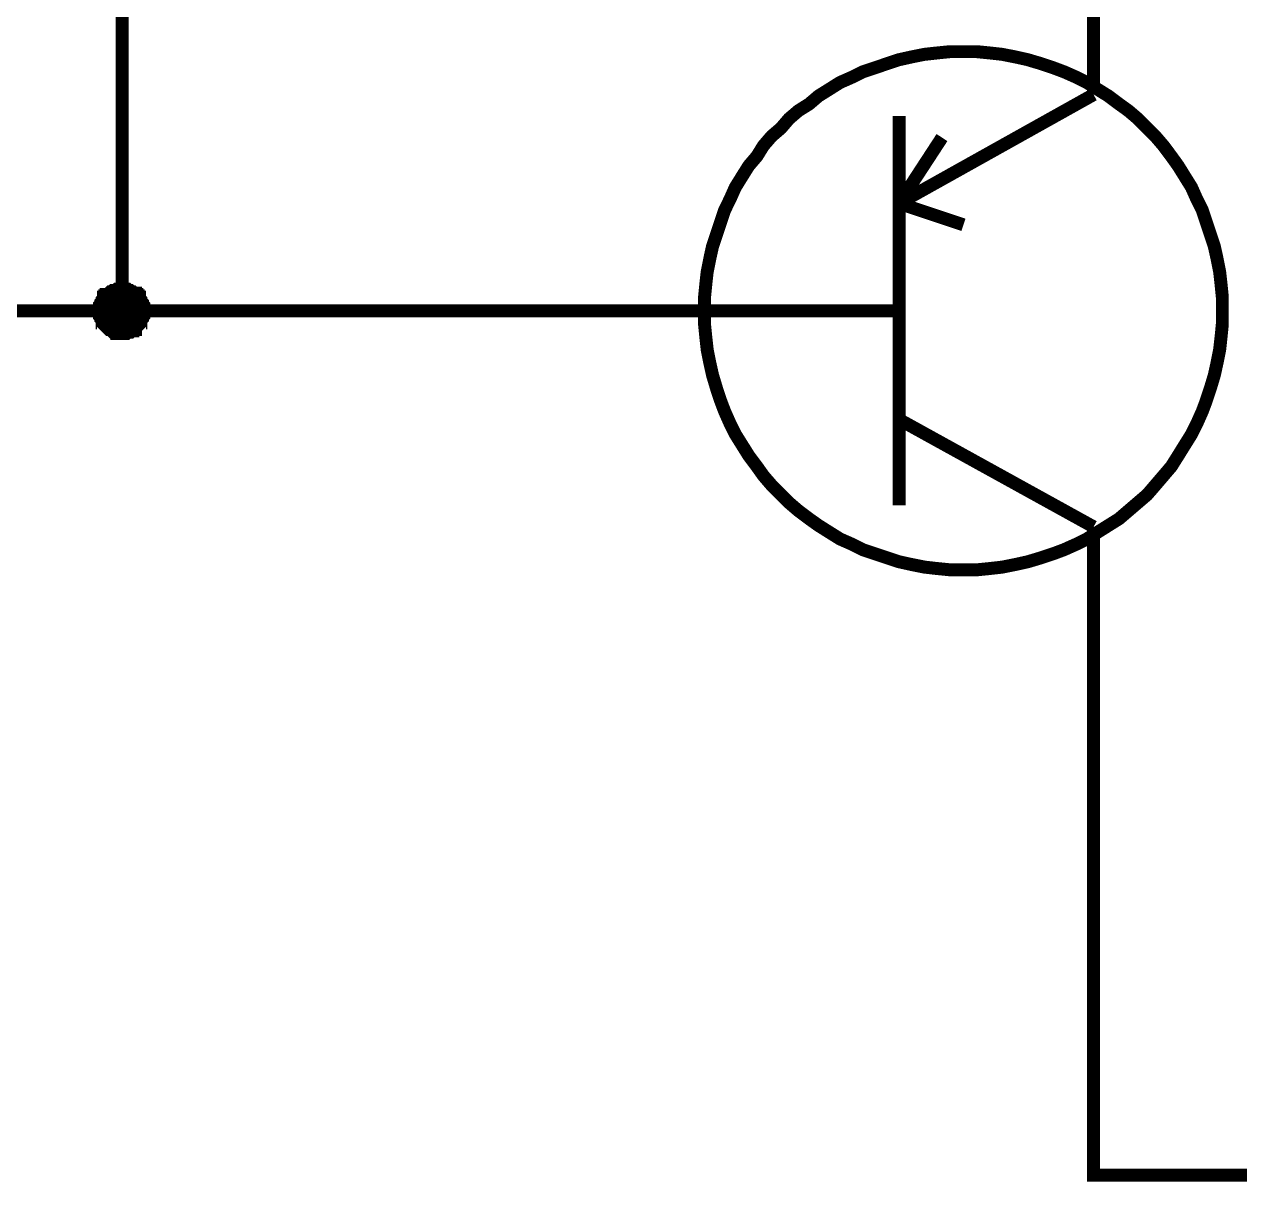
# Model space of a CAD drawing. Extents: x 196 to 1101, y 70 to 664.
# Drawn here: x 862.16 to 890.29, y 396.02 to 422.8 of the extents above; entities that cross this region are included whole.
import ezdxf

# ---------------------------------------------------------------- set-up
doc = ezdxf.new("R2010")
doc.units = 0
doc.header["$MEASUREMENT"] = 0
doc.layers.add('Sheet', color=255, linetype='CONTINUOUS')

msp = doc.modelspace()

# ---------------------------------------------------------------- linework, layer by layer
at = {"layer": 'Sheet', "const_width": 0.3}
for points in [[(864.424, 423.661), (864.424, 421.176)], [(886.909, 421.176), (886.909, 423.661)], [(877.903, 416.174), (877.903, 416.485), (877.934, 416.796), (877.965, 417.075), (878.027, 417.386), (878.089, 417.666), (878.182, 417.945), (878.275, 418.225), (878.369, 418.504), (878.493, 418.753), (878.617, 419.032), (878.772, 419.281), (878.928, 419.53), (879.114, 419.747), (879.269, 419.996), (879.456, 420.213), (879.673, 420.399), (879.859, 420.617), (880.077, 420.803), (880.325, 420.959), (880.543, 421.145), (880.791, 421.3), (881.039, 421.456), (881.319, 421.58), (881.567, 421.704), (881.847, 421.797), (882.126, 421.891), (882.406, 421.984), (882.685, 422.046), (882.996, 422.108), (883.275, 422.139), (883.586, 422.17), (883.897, 422.17)], [(883.897, 422.17), (883.586, 422.17), (883.275, 422.139), (882.996, 422.108), (882.685, 422.046), (882.406, 421.984), (882.126, 421.891), (881.847, 421.797), (881.567, 421.704), (881.319, 421.58), (881.039, 421.456), (880.791, 421.3), (880.543, 421.145), (880.325, 420.959), (880.077, 420.803), (879.859, 420.617), (879.673, 420.399), (879.456, 420.213), (879.269, 419.996), (879.114, 419.747), (878.928, 419.53), (878.772, 419.281), (878.617, 419.032), (878.493, 418.753), (878.369, 418.504), (878.275, 418.225), (878.182, 417.945), (878.089, 417.666), (878.027, 417.386), (877.965, 417.075), (877.934, 416.796), (877.903, 416.485), (877.903, 416.174)], [(883.897, 422.17), (884.207, 422.17), (884.518, 422.139), (884.797, 422.108), (885.108, 422.046), (885.387, 421.984), (885.698, 421.891), (885.977, 421.797), (886.226, 421.704), (886.505, 421.58), (886.754, 421.456), (887.002, 421.3), (887.251, 421.145), (887.499, 420.959), (887.716, 420.803), (887.934, 420.617), (888.151, 420.399), (888.338, 420.213), (888.524, 419.996), (888.71, 419.747), (888.866, 419.53), (889.021, 419.281), (889.176, 419.032), (889.3, 418.753), (889.425, 418.504), (889.518, 418.225), (889.611, 417.945), (889.704, 417.666), (889.766, 417.386), (889.828, 417.075), (889.859, 416.796), (889.89, 416.485), (889.89, 416.174)], [(889.89, 416.174), (889.89, 416.485), (889.859, 416.796), (889.828, 417.075), (889.766, 417.386), (889.704, 417.666), (889.611, 417.945), (889.518, 418.225), (889.425, 418.504), (889.3, 418.753), (889.176, 419.032), (889.021, 419.281), (888.866, 419.53), (888.71, 419.747), (888.524, 419.996), (888.338, 420.213), (888.151, 420.399), (887.934, 420.617), (887.716, 420.803), (887.499, 420.959), (887.251, 421.145), (887.002, 421.3), (886.754, 421.456), (886.505, 421.58), (886.226, 421.704), (885.977, 421.797), (885.698, 421.891), (885.387, 421.984), (885.108, 422.046), (884.797, 422.108), (884.518, 422.139), (884.207, 422.17), (883.897, 422.17)], [(861.909, 416.174), (864.424, 416.174), (864.424, 421.176)], [(882.406, 418.66), (886.909, 421.176)], [(882.406, 420.679), (882.406, 411.67)], [(883.4, 420.182), (882.406, 418.66)], [(883.897, 418.163), (882.406, 418.66)], [(863.896, 416.174), (863.896, 416.205), (863.896, 416.236), (863.896, 416.236), (863.896, 416.268), (863.896, 416.299), (863.928, 416.33), (863.928, 416.361), (863.928, 416.361), (863.959, 416.392), (863.959, 416.423), (863.959, 416.423), (863.99, 416.454), (863.99, 416.485), (864.021, 416.485), (864.021, 416.516), (864.052, 416.516), (864.052, 416.547), (864.083, 416.547), (864.114, 416.578), (864.114, 416.578), (864.145, 416.609), (864.176, 416.609), (864.176, 416.609), (864.207, 416.64), (864.238, 416.64), (864.269, 416.64), (864.3, 416.671), (864.3, 416.671), (864.331, 416.671), (864.362, 416.671), (864.393, 416.671), (864.424, 416.671)], [(863.896, 416.174), (863.896, 416.205), (863.896, 416.236), (863.896, 416.236), (863.896, 416.268), (863.896, 416.299), (863.928, 416.33), (863.928, 416.361), (863.928, 416.361), (863.959, 416.392), (863.959, 416.423), (863.959, 416.423), (863.99, 416.454), (863.99, 416.485), (864.021, 416.485), (864.021, 416.516), (864.052, 416.516), (864.052, 416.547), (864.083, 416.547), (864.114, 416.578), (864.114, 416.578), (864.145, 416.609), (864.176, 416.609), (864.176, 416.609), (864.207, 416.64), (864.238, 416.64), (864.269, 416.64), (864.3, 416.671), (864.3, 416.671), (864.331, 416.671), (864.362, 416.671), (864.393, 416.671), (864.424, 416.671)], [(863.896, 416.174), (863.896, 416.205), (863.896, 416.236), (863.896, 416.236), (863.896, 416.268), (863.896, 416.299), (863.928, 416.33), (863.928, 416.361), (863.928, 416.361), (863.959, 416.392), (863.959, 416.423), (863.959, 416.423), (863.99, 416.454), (863.99, 416.485), (864.021, 416.485), (864.021, 416.516), (864.052, 416.516), (864.052, 416.547), (864.083, 416.547), (864.114, 416.578), (864.114, 416.578), (864.145, 416.609), (864.176, 416.609), (864.176, 416.609), (864.207, 416.64), (864.238, 416.64), (864.269, 416.64), (864.3, 416.671), (864.3, 416.671), (864.331, 416.671), (864.362, 416.671), (864.393, 416.671), (864.424, 416.671)], [(863.896, 416.174), (863.896, 416.205), (863.896, 416.236), (863.896, 416.236), (863.896, 416.268), (863.896, 416.299), (863.928, 416.33), (863.928, 416.361), (863.928, 416.361), (863.959, 416.392), (863.959, 416.423), (863.959, 416.423), (863.99, 416.454), (863.99, 416.485), (864.021, 416.485), (864.021, 416.516), (864.052, 416.516), (864.052, 416.547), (864.083, 416.547), (864.114, 416.578), (864.114, 416.578), (864.145, 416.609), (864.176, 416.609), (864.176, 416.609), (864.207, 416.64), (864.238, 416.64), (864.269, 416.64), (864.3, 416.671), (864.3, 416.671), (864.331, 416.671), (864.362, 416.671), (864.393, 416.671), (864.424, 416.671)], [(863.896, 416.174), (863.896, 416.205), (863.896, 416.236), (863.896, 416.236), (863.896, 416.268), (863.896, 416.299), (863.928, 416.33), (863.928, 416.361), (863.928, 416.361), (863.959, 416.392), (863.959, 416.423), (863.959, 416.423), (863.99, 416.454), (863.99, 416.485), (864.021, 416.485), (864.021, 416.516), (864.052, 416.516), (864.052, 416.547), (864.083, 416.547), (864.114, 416.578), (864.114, 416.578), (864.145, 416.609), (864.176, 416.609), (864.176, 416.609), (864.207, 416.64), (864.238, 416.64), (864.269, 416.64), (864.3, 416.671), (864.3, 416.671), (864.331, 416.671), (864.362, 416.671), (864.393, 416.671), (864.424, 416.671)], [(863.896, 416.174), (863.896, 416.205), (863.896, 416.236), (863.896, 416.236), (863.896, 416.268), (863.896, 416.299), (863.928, 416.33), (863.928, 416.361), (863.928, 416.361), (863.959, 416.392), (863.959, 416.423), (863.959, 416.423), (863.99, 416.454), (863.99, 416.485), (864.021, 416.485), (864.021, 416.516), (864.052, 416.516), (864.052, 416.547), (864.083, 416.547), (864.114, 416.578), (864.114, 416.578), (864.145, 416.609), (864.176, 416.609), (864.176, 416.609), (864.207, 416.64), (864.238, 416.64), (864.269, 416.64), (864.3, 416.671), (864.3, 416.671), (864.331, 416.671), (864.362, 416.671), (864.393, 416.671), (864.424, 416.671)], [(863.896, 416.174), (863.896, 416.205), (863.896, 416.236), (863.896, 416.236), (863.896, 416.268), (863.896, 416.299), (863.928, 416.33), (863.928, 416.361), (863.928, 416.361), (863.959, 416.392), (863.959, 416.423), (863.959, 416.423), (863.99, 416.454), (863.99, 416.485), (864.021, 416.485), (864.021, 416.516), (864.052, 416.516), (864.052, 416.547), (864.083, 416.547), (864.114, 416.578), (864.114, 416.578), (864.145, 416.609), (864.176, 416.609), (864.176, 416.609), (864.207, 416.64), (864.238, 416.64), (864.269, 416.64), (864.3, 416.671), (864.3, 416.671), (864.331, 416.671), (864.362, 416.671), (864.393, 416.671), (864.424, 416.671)], [(863.896, 416.174), (863.896, 416.205), (863.896, 416.236), (863.896, 416.236), (863.896, 416.268), (863.896, 416.299), (863.928, 416.33), (863.928, 416.361), (863.928, 416.361), (863.959, 416.392), (863.959, 416.423), (863.959, 416.423), (863.99, 416.454), (863.99, 416.485), (864.021, 416.485), (864.021, 416.516), (864.052, 416.516), (864.052, 416.547), (864.083, 416.547), (864.114, 416.578), (864.114, 416.578), (864.145, 416.609), (864.176, 416.609), (864.176, 416.609), (864.207, 416.64), (864.238, 416.64), (864.269, 416.64), (864.3, 416.671), (864.3, 416.671), (864.331, 416.671), (864.362, 416.671), (864.393, 416.671), (864.424, 416.671)], [(864.424, 416.671), (864.424, 416.671)], [(864.424, 416.671), (864.455, 416.671), (864.487, 416.671), (864.487, 416.671), (864.518, 416.671), (864.549, 416.671), (864.58, 416.64), (864.611, 416.64), (864.611, 416.64), (864.642, 416.609), (864.673, 416.609), (864.673, 416.609), (864.704, 416.578), (864.735, 416.578), (864.735, 416.547), (864.766, 416.547), (864.766, 416.516), (864.797, 416.516), (864.797, 416.485), (864.828, 416.485), (864.828, 416.454), (864.859, 416.423), (864.859, 416.423), (864.859, 416.392), (864.89, 416.361), (864.89, 416.361), (864.89, 416.33), (864.921, 416.299), (864.921, 416.268), (864.921, 416.236), (864.921, 416.236), (864.921, 416.205), (864.921, 416.174)], [(864.424, 416.671), (864.424, 416.671)], [(864.424, 416.671), (864.455, 416.671), (864.487, 416.671), (864.487, 416.671), (864.518, 416.671), (864.549, 416.671), (864.58, 416.64), (864.611, 416.64), (864.611, 416.64), (864.642, 416.609), (864.673, 416.609), (864.673, 416.609), (864.704, 416.578), (864.735, 416.578), (864.735, 416.547), (864.766, 416.547), (864.766, 416.516), (864.797, 416.516), (864.797, 416.485), (864.828, 416.485), (864.828, 416.454), (864.859, 416.423), (864.859, 416.423), (864.859, 416.392), (864.89, 416.361), (864.89, 416.361), (864.89, 416.33), (864.921, 416.299), (864.921, 416.268), (864.921, 416.236), (864.921, 416.236), (864.921, 416.205), (864.921, 416.174)], [(864.424, 416.671), (864.424, 416.671)], [(864.424, 416.671), (864.455, 416.671), (864.487, 416.671), (864.487, 416.671), (864.518, 416.671), (864.549, 416.671), (864.58, 416.64), (864.611, 416.64), (864.611, 416.64), (864.642, 416.609), (864.673, 416.609), (864.673, 416.609), (864.704, 416.578), (864.735, 416.578), (864.735, 416.547), (864.766, 416.547), (864.766, 416.516), (864.797, 416.516), (864.797, 416.485), (864.828, 416.485), (864.828, 416.454), (864.859, 416.423), (864.859, 416.423), (864.859, 416.392), (864.89, 416.361), (864.89, 416.361), (864.89, 416.33), (864.921, 416.299), (864.921, 416.268), (864.921, 416.236), (864.921, 416.236), (864.921, 416.205), (864.921, 416.174)], [(864.424, 416.671), (864.424, 416.671)], [(864.424, 416.671), (864.455, 416.671), (864.487, 416.671), (864.487, 416.671), (864.518, 416.671), (864.549, 416.671), (864.58, 416.64), (864.611, 416.64), (864.611, 416.64), (864.642, 416.609), (864.673, 416.609), (864.673, 416.609), (864.704, 416.578), (864.735, 416.578), (864.735, 416.547), (864.766, 416.547), (864.766, 416.516), (864.797, 416.516), (864.797, 416.485), (864.828, 416.485), (864.828, 416.454), (864.859, 416.423), (864.859, 416.423), (864.859, 416.392), (864.89, 416.361), (864.89, 416.361), (864.89, 416.33), (864.921, 416.299), (864.921, 416.268), (864.921, 416.236), (864.921, 416.236), (864.921, 416.205), (864.921, 416.174)], [(864.424, 416.671), (864.424, 416.671)], [(864.424, 416.671), (864.455, 416.671), (864.487, 416.671), (864.487, 416.671), (864.518, 416.671), (864.549, 416.671), (864.58, 416.64), (864.611, 416.64), (864.611, 416.64), (864.642, 416.609), (864.673, 416.609), (864.673, 416.609), (864.704, 416.578), (864.735, 416.578), (864.735, 416.547), (864.766, 416.547), (864.766, 416.516), (864.797, 416.516), (864.797, 416.485), (864.828, 416.485), (864.828, 416.454), (864.859, 416.423), (864.859, 416.423), (864.859, 416.392), (864.89, 416.361), (864.89, 416.361), (864.89, 416.33), (864.921, 416.299), (864.921, 416.268), (864.921, 416.236), (864.921, 416.236), (864.921, 416.205), (864.921, 416.174)], [(864.424, 416.671), (864.424, 416.671)], [(864.424, 416.671), (864.455, 416.671), (864.487, 416.671), (864.487, 416.671), (864.518, 416.671), (864.549, 416.671), (864.58, 416.64), (864.611, 416.64), (864.611, 416.64), (864.642, 416.609), (864.673, 416.609), (864.673, 416.609), (864.704, 416.578), (864.735, 416.578), (864.735, 416.547), (864.766, 416.547), (864.766, 416.516), (864.797, 416.516), (864.797, 416.485), (864.828, 416.485), (864.828, 416.454), (864.859, 416.423), (864.859, 416.423), (864.859, 416.392), (864.89, 416.361), (864.89, 416.361), (864.89, 416.33), (864.921, 416.299), (864.921, 416.268), (864.921, 416.236), (864.921, 416.236), (864.921, 416.205), (864.921, 416.174)], [(864.424, 416.671), (864.424, 416.671)], [(864.424, 416.671), (864.455, 416.671), (864.487, 416.671), (864.487, 416.671), (864.518, 416.671), (864.549, 416.671), (864.58, 416.64), (864.611, 416.64), (864.611, 416.64), (864.642, 416.609), (864.673, 416.609), (864.673, 416.609), (864.704, 416.578), (864.735, 416.578), (864.735, 416.547), (864.766, 416.547), (864.766, 416.516), (864.797, 416.516), (864.797, 416.485), (864.828, 416.485), (864.828, 416.454), (864.859, 416.423), (864.859, 416.423), (864.859, 416.392), (864.89, 416.361), (864.89, 416.361), (864.89, 416.33), (864.921, 416.299), (864.921, 416.268), (864.921, 416.236), (864.921, 416.236), (864.921, 416.205), (864.921, 416.174)], [(864.424, 416.671), (864.424, 416.671)], [(864.424, 416.671), (864.455, 416.671), (864.487, 416.671), (864.487, 416.671), (864.518, 416.671), (864.549, 416.671), (864.58, 416.64), (864.611, 416.64), (864.611, 416.64), (864.642, 416.609), (864.673, 416.609), (864.673, 416.609), (864.704, 416.578), (864.735, 416.578), (864.735, 416.547), (864.766, 416.547), (864.766, 416.516), (864.797, 416.516), (864.797, 416.485), (864.828, 416.485), (864.828, 416.454), (864.859, 416.423), (864.859, 416.423), (864.859, 416.392), (864.89, 416.361), (864.89, 416.361), (864.89, 416.33), (864.921, 416.299), (864.921, 416.268), (864.921, 416.236), (864.921, 416.236), (864.921, 416.205), (864.921, 416.174)], [(864.424, 415.646), (864.393, 415.646), (864.362, 415.646), (864.331, 415.646), (864.3, 415.646), (864.3, 415.677), (864.269, 415.677), (864.238, 415.677), (864.207, 415.677), (864.176, 415.708), (864.176, 415.708), (864.145, 415.739), (864.114, 415.739), (864.114, 415.739), (864.083, 415.77), (864.052, 415.802), (864.052, 415.802), (864.021, 415.833), (864.021, 415.833), (863.99, 415.864), (863.99, 415.895), (863.959, 415.895), (863.959, 415.926), (863.959, 415.957), (863.928, 415.988), (863.928, 415.988), (863.928, 416.019), (863.896, 416.05), (863.896, 416.081), (863.896, 416.112), (863.896, 416.112), (863.896, 416.143), (863.896, 416.174)], [(863.896, 416.174), (863.896, 416.174)], [(864.424, 415.646), (864.393, 415.646), (864.362, 415.646), (864.331, 415.646), (864.3, 415.646), (864.3, 415.677), (864.269, 415.677), (864.238, 415.677), (864.207, 415.677), (864.176, 415.708), (864.176, 415.708), (864.145, 415.739), (864.114, 415.739), (864.114, 415.739), (864.083, 415.77), (864.052, 415.802), (864.052, 415.802), (864.021, 415.833), (864.021, 415.833), (863.99, 415.864), (863.99, 415.895), (863.959, 415.895), (863.959, 415.926), (863.959, 415.957), (863.928, 415.988), (863.928, 415.988), (863.928, 416.019), (863.896, 416.05), (863.896, 416.081), (863.896, 416.112), (863.896, 416.112), (863.896, 416.143), (863.896, 416.174)], [(863.896, 416.174), (863.896, 416.174)], [(864.424, 415.646), (864.393, 415.646), (864.362, 415.646), (864.331, 415.646), (864.3, 415.646), (864.3, 415.677), (864.269, 415.677), (864.238, 415.677), (864.207, 415.677), (864.176, 415.708), (864.176, 415.708), (864.145, 415.739), (864.114, 415.739), (864.114, 415.739), (864.083, 415.77), (864.052, 415.802), (864.052, 415.802), (864.021, 415.833), (864.021, 415.833), (863.99, 415.864), (863.99, 415.895), (863.959, 415.895), (863.959, 415.926), (863.959, 415.957), (863.928, 415.988), (863.928, 415.988), (863.928, 416.019), (863.896, 416.05), (863.896, 416.081), (863.896, 416.112), (863.896, 416.112), (863.896, 416.143), (863.896, 416.174)], [(863.896, 416.174), (863.896, 416.174)], [(864.424, 415.646), (864.393, 415.646), (864.362, 415.646), (864.331, 415.646), (864.3, 415.646), (864.3, 415.677), (864.269, 415.677), (864.238, 415.677), (864.207, 415.677), (864.176, 415.708), (864.176, 415.708), (864.145, 415.739), (864.114, 415.739), (864.114, 415.739), (864.083, 415.77), (864.052, 415.802), (864.052, 415.802), (864.021, 415.833), (864.021, 415.833), (863.99, 415.864), (863.99, 415.895), (863.959, 415.895), (863.959, 415.926), (863.959, 415.957), (863.928, 415.988), (863.928, 415.988), (863.928, 416.019), (863.896, 416.05), (863.896, 416.081), (863.896, 416.112), (863.896, 416.112), (863.896, 416.143), (863.896, 416.174)], [(863.896, 416.174), (863.896, 416.174)], [(864.424, 415.646), (864.393, 415.646), (864.362, 415.646), (864.331, 415.646), (864.3, 415.646), (864.3, 415.677), (864.269, 415.677), (864.238, 415.677), (864.207, 415.677), (864.176, 415.708), (864.176, 415.708), (864.145, 415.739), (864.114, 415.739), (864.114, 415.739), (864.083, 415.77), (864.052, 415.802), (864.052, 415.802), (864.021, 415.833), (864.021, 415.833), (863.99, 415.864), (863.99, 415.895), (863.959, 415.895), (863.959, 415.926), (863.959, 415.957), (863.928, 415.988), (863.928, 415.988), (863.928, 416.019), (863.896, 416.05), (863.896, 416.081), (863.896, 416.112), (863.896, 416.112), (863.896, 416.143), (863.896, 416.174)], [(863.896, 416.174), (863.896, 416.174)], [(864.424, 415.646), (864.393, 415.646), (864.362, 415.646), (864.331, 415.646), (864.3, 415.646), (864.3, 415.677), (864.269, 415.677), (864.238, 415.677), (864.207, 415.677), (864.176, 415.708), (864.176, 415.708), (864.145, 415.739), (864.114, 415.739), (864.114, 415.739), (864.083, 415.77), (864.052, 415.802), (864.052, 415.802), (864.021, 415.833), (864.021, 415.833), (863.99, 415.864), (863.99, 415.895), (863.959, 415.895), (863.959, 415.926), (863.959, 415.957), (863.928, 415.988), (863.928, 415.988), (863.928, 416.019), (863.896, 416.05), (863.896, 416.081), (863.896, 416.112), (863.896, 416.112), (863.896, 416.143), (863.896, 416.174)], [(863.896, 416.174), (863.896, 416.174)], [(864.424, 415.646), (864.393, 415.646), (864.362, 415.646), (864.331, 415.646), (864.3, 415.646), (864.3, 415.677), (864.269, 415.677), (864.238, 415.677), (864.207, 415.677), (864.176, 415.708), (864.176, 415.708), (864.145, 415.739), (864.114, 415.739), (864.114, 415.739), (864.083, 415.77), (864.052, 415.802), (864.052, 415.802), (864.021, 415.833), (864.021, 415.833), (863.99, 415.864), (863.99, 415.895), (863.959, 415.895), (863.959, 415.926), (863.959, 415.957), (863.928, 415.988), (863.928, 415.988), (863.928, 416.019), (863.896, 416.05), (863.896, 416.081), (863.896, 416.112), (863.896, 416.112), (863.896, 416.143), (863.896, 416.174)], [(863.896, 416.174), (863.896, 416.174)], [(864.424, 415.646), (864.393, 415.646), (864.362, 415.646), (864.331, 415.646), (864.3, 415.646), (864.3, 415.677), (864.269, 415.677), (864.238, 415.677), (864.207, 415.677), (864.176, 415.708), (864.176, 415.708), (864.145, 415.739), (864.114, 415.739), (864.114, 415.739), (864.083, 415.77), (864.052, 415.802), (864.052, 415.802), (864.021, 415.833), (864.021, 415.833), (863.99, 415.864), (863.99, 415.895), (863.959, 415.895), (863.959, 415.926), (863.959, 415.957), (863.928, 415.988), (863.928, 415.988), (863.928, 416.019), (863.896, 416.05), (863.896, 416.081), (863.896, 416.112), (863.896, 416.112), (863.896, 416.143), (863.896, 416.174)], [(863.896, 416.174), (863.896, 416.174)], [(864.921, 416.174), (864.921, 416.143), (864.921, 416.112), (864.921, 416.112), (864.921, 416.081), (864.921, 416.05), (864.89, 416.019), (864.89, 415.988), (864.89, 415.988), (864.859, 415.957), (864.859, 415.926), (864.859, 415.895), (864.828, 415.895), (864.828, 415.864), (864.797, 415.833), (864.797, 415.833), (864.766, 415.802), (864.766, 415.802), (864.735, 415.77), (864.735, 415.739), (864.704, 415.739), (864.673, 415.739), (864.673, 415.708), (864.642, 415.708), (864.611, 415.677), (864.611, 415.677), (864.58, 415.677), (864.549, 415.677), (864.518, 415.646), (864.487, 415.646), (864.487, 415.646), (864.455, 415.646), (864.424, 415.646)], [(864.921, 416.174), (864.921, 416.143), (864.921, 416.112), (864.921, 416.112), (864.921, 416.081), (864.921, 416.05), (864.89, 416.019), (864.89, 415.988), (864.89, 415.988), (864.859, 415.957), (864.859, 415.926), (864.859, 415.895), (864.828, 415.895), (864.828, 415.864), (864.797, 415.833), (864.797, 415.833), (864.766, 415.802), (864.766, 415.802), (864.735, 415.77), (864.735, 415.739), (864.704, 415.739), (864.673, 415.739), (864.673, 415.708), (864.642, 415.708), (864.611, 415.677), (864.611, 415.677), (864.58, 415.677), (864.549, 415.677), (864.518, 415.646), (864.487, 415.646), (864.487, 415.646), (864.455, 415.646), (864.424, 415.646)], [(864.424, 416.174), (864.424, 416.174), (874.393, 416.174)], [(864.921, 416.174), (864.921, 416.143), (864.921, 416.112), (864.921, 416.112), (864.921, 416.081), (864.921, 416.05), (864.89, 416.019), (864.89, 415.988), (864.89, 415.988), (864.859, 415.957), (864.859, 415.926), (864.859, 415.895), (864.828, 415.895), (864.828, 415.864), (864.797, 415.833), (864.797, 415.833), (864.766, 415.802), (864.766, 415.802), (864.735, 415.77), (864.735, 415.739), (864.704, 415.739), (864.673, 415.739), (864.673, 415.708), (864.642, 415.708), (864.611, 415.677), (864.611, 415.677), (864.58, 415.677), (864.549, 415.677), (864.518, 415.646), (864.487, 415.646), (864.487, 415.646), (864.455, 415.646), (864.424, 415.646)], [(864.921, 416.174), (864.921, 416.143), (864.921, 416.112), (864.921, 416.112), (864.921, 416.081), (864.921, 416.05), (864.89, 416.019), (864.89, 415.988), (864.89, 415.988), (864.859, 415.957), (864.859, 415.926), (864.859, 415.895), (864.828, 415.895), (864.828, 415.864), (864.797, 415.833), (864.797, 415.833), (864.766, 415.802), (864.766, 415.802), (864.735, 415.77), (864.735, 415.739), (864.704, 415.739), (864.673, 415.739), (864.673, 415.708), (864.642, 415.708), (864.611, 415.677), (864.611, 415.677), (864.58, 415.677), (864.549, 415.677), (864.518, 415.646), (864.487, 415.646), (864.487, 415.646), (864.455, 415.646), (864.424, 415.646)], [(864.921, 416.174), (864.921, 416.143), (864.921, 416.112), (864.921, 416.112), (864.921, 416.081), (864.921, 416.05), (864.89, 416.019), (864.89, 415.988), (864.89, 415.988), (864.859, 415.957), (864.859, 415.926), (864.859, 415.895), (864.828, 415.895), (864.828, 415.864), (864.797, 415.833), (864.797, 415.833), (864.766, 415.802), (864.766, 415.802), (864.735, 415.77), (864.735, 415.739), (864.704, 415.739), (864.673, 415.739), (864.673, 415.708), (864.642, 415.708), (864.611, 415.677), (864.611, 415.677), (864.58, 415.677), (864.549, 415.677), (864.518, 415.646), (864.487, 415.646), (864.487, 415.646), (864.455, 415.646), (864.424, 415.646)], [(864.921, 416.174), (864.921, 416.143), (864.921, 416.112), (864.921, 416.112), (864.921, 416.081), (864.921, 416.05), (864.89, 416.019), (864.89, 415.988), (864.89, 415.988), (864.859, 415.957), (864.859, 415.926), (864.859, 415.895), (864.828, 415.895), (864.828, 415.864), (864.797, 415.833), (864.797, 415.833), (864.766, 415.802), (864.766, 415.802), (864.735, 415.77), (864.735, 415.739), (864.704, 415.739), (864.673, 415.739), (864.673, 415.708), (864.642, 415.708), (864.611, 415.677), (864.611, 415.677), (864.58, 415.677), (864.549, 415.677), (864.518, 415.646), (864.487, 415.646), (864.487, 415.646), (864.455, 415.646), (864.424, 415.646)], [(864.921, 416.174), (864.921, 416.143), (864.921, 416.112), (864.921, 416.112), (864.921, 416.081), (864.921, 416.05), (864.89, 416.019), (864.89, 415.988), (864.89, 415.988), (864.859, 415.957), (864.859, 415.926), (864.859, 415.895), (864.828, 415.895), (864.828, 415.864), (864.797, 415.833), (864.797, 415.833), (864.766, 415.802), (864.766, 415.802), (864.735, 415.77), (864.735, 415.739), (864.704, 415.739), (864.673, 415.739), (864.673, 415.708), (864.642, 415.708), (864.611, 415.677), (864.611, 415.677), (864.58, 415.677), (864.549, 415.677), (864.518, 415.646), (864.487, 415.646), (864.487, 415.646), (864.455, 415.646), (864.424, 415.646)], [(864.921, 416.174), (864.921, 416.143), (864.921, 416.112), (864.921, 416.112), (864.921, 416.081), (864.921, 416.05), (864.89, 416.019), (864.89, 415.988), (864.89, 415.988), (864.859, 415.957), (864.859, 415.926), (864.859, 415.895), (864.828, 415.895), (864.828, 415.864), (864.797, 415.833), (864.797, 415.833), (864.766, 415.802), (864.766, 415.802), (864.735, 415.77), (864.735, 415.739), (864.704, 415.739), (864.673, 415.739), (864.673, 415.708), (864.642, 415.708), (864.611, 415.677), (864.611, 415.677), (864.58, 415.677), (864.549, 415.677), (864.518, 415.646), (864.487, 415.646), (864.487, 415.646), (864.455, 415.646), (864.424, 415.646)], [(864.921, 416.174), (864.921, 416.174), (864.921, 416.174), (864.921, 416.174), (864.921, 416.174), (864.921, 416.174), (864.921, 416.174), (864.921, 416.174), (864.921, 416.174), (864.921, 416.174), (864.921, 416.174), (864.921, 416.174), (864.921, 416.174), (864.921, 416.174), (864.921, 416.174), (864.921, 416.174), (864.921, 416.174), (864.921, 416.174), (864.921, 416.174), (864.921, 416.174), (864.921, 416.174), (864.921, 416.174), (864.921, 416.174), (864.921, 416.174), (864.921, 416.174), (864.921, 416.174), (864.921, 416.174), (864.921, 416.174), (864.921, 416.174), (864.921, 416.174), (864.921, 416.174), (864.921, 416.174), (864.921, 416.174)], [(864.921, 416.174), (864.921, 416.174)], [(864.921, 416.174), (864.921, 416.174), (864.921, 416.174), (864.921, 416.174), (864.921, 416.174), (864.921, 416.174), (864.921, 416.174), (864.921, 416.174), (864.921, 416.174), (864.921, 416.174), (864.921, 416.174), (864.921, 416.174), (864.921, 416.174), (864.921, 416.174), (864.921, 416.174), (864.921, 416.174), (864.921, 416.174), (864.921, 416.174), (864.921, 416.174), (864.921, 416.174), (864.921, 416.174), (864.921, 416.174), (864.921, 416.174), (864.921, 416.174), (864.921, 416.174), (864.921, 416.174), (864.921, 416.174), (864.921, 416.174), (864.921, 416.174), (864.921, 416.174), (864.921, 416.174), (864.921, 416.174), (864.921, 416.174)], [(864.921, 416.174), (864.921, 416.174)], [(864.921, 416.174), (864.921, 416.174), (864.921, 416.174), (864.921, 416.174), (864.921, 416.174), (864.921, 416.174), (864.921, 416.174), (864.921, 416.174), (864.921, 416.174), (864.921, 416.174), (864.921, 416.174), (864.921, 416.174), (864.921, 416.174), (864.921, 416.174), (864.921, 416.174), (864.921, 416.174), (864.921, 416.174), (864.921, 416.174), (864.921, 416.174), (864.921, 416.174), (864.921, 416.174), (864.921, 416.174), (864.921, 416.174), (864.921, 416.174), (864.921, 416.174), (864.921, 416.174), (864.921, 416.174), (864.921, 416.174), (864.921, 416.174), (864.921, 416.174), (864.921, 416.174), (864.921, 416.174), (864.921, 416.174)], [(864.921, 416.174), (864.921, 416.174)], [(864.921, 416.174), (864.921, 416.174), (864.921, 416.174), (864.921, 416.174), (864.921, 416.174), (864.921, 416.174), (864.921, 416.174), (864.921, 416.174), (864.921, 416.174), (864.921, 416.174), (864.921, 416.174), (864.921, 416.174), (864.921, 416.174), (864.921, 416.174), (864.921, 416.174), (864.921, 416.174), (864.921, 416.174), (864.921, 416.174), (864.921, 416.174), (864.921, 416.174), (864.921, 416.174), (864.921, 416.174), (864.921, 416.174), (864.921, 416.174), (864.921, 416.174), (864.921, 416.174), (864.921, 416.174), (864.921, 416.174), (864.921, 416.174), (864.921, 416.174), (864.921, 416.174), (864.921, 416.174), (864.921, 416.174)], [(864.921, 416.174), (864.921, 416.174)], [(864.921, 416.174), (864.921, 416.174), (864.921, 416.174), (864.921, 416.174), (864.921, 416.174), (864.921, 416.174), (864.921, 416.174), (864.921, 416.174), (864.921, 416.174), (864.921, 416.174), (864.921, 416.174), (864.921, 416.174), (864.921, 416.174), (864.921, 416.174), (864.921, 416.174), (864.921, 416.174), (864.921, 416.174), (864.921, 416.174), (864.921, 416.174), (864.921, 416.174), (864.921, 416.174), (864.921, 416.174), (864.921, 416.174), (864.921, 416.174), (864.921, 416.174), (864.921, 416.174), (864.921, 416.174), (864.921, 416.174), (864.921, 416.174), (864.921, 416.174), (864.921, 416.174), (864.921, 416.174), (864.921, 416.174)], [(864.921, 416.174), (864.921, 416.174)], [(864.921, 416.174), (864.921, 416.174), (864.921, 416.174), (864.921, 416.174), (864.921, 416.174), (864.921, 416.174), (864.921, 416.174), (864.921, 416.174), (864.921, 416.174), (864.921, 416.174), (864.921, 416.174), (864.921, 416.174), (864.921, 416.174), (864.921, 416.174), (864.921, 416.174), (864.921, 416.174), (864.921, 416.174), (864.921, 416.174), (864.921, 416.174), (864.921, 416.174), (864.921, 416.174), (864.921, 416.174), (864.921, 416.174), (864.921, 416.174), (864.921, 416.174), (864.921, 416.174), (864.921, 416.174), (864.921, 416.174), (864.921, 416.174), (864.921, 416.174), (864.921, 416.174), (864.921, 416.174), (864.921, 416.174)], [(864.921, 416.174), (864.921, 416.174)], [(864.921, 416.174), (864.921, 416.174), (864.921, 416.174), (864.921, 416.174), (864.921, 416.174), (864.921, 416.174), (864.921, 416.174), (864.921, 416.174), (864.921, 416.174), (864.921, 416.174), (864.921, 416.174), (864.921, 416.174), (864.921, 416.174), (864.921, 416.174), (864.921, 416.174), (864.921, 416.174), (864.921, 416.174), (864.921, 416.174), (864.921, 416.174), (864.921, 416.174), (864.921, 416.174), (864.921, 416.174), (864.921, 416.174), (864.921, 416.174), (864.921, 416.174), (864.921, 416.174), (864.921, 416.174), (864.921, 416.174), (864.921, 416.174), (864.921, 416.174), (864.921, 416.174), (864.921, 416.174), (864.921, 416.174)], [(864.921, 416.174), (864.921, 416.174)], [(864.921, 416.174), (864.921, 416.174), (864.921, 416.174), (864.921, 416.174), (864.921, 416.174), (864.921, 416.174), (864.921, 416.174), (864.921, 416.174), (864.921, 416.174), (864.921, 416.174), (864.921, 416.174), (864.921, 416.174), (864.921, 416.174), (864.921, 416.174), (864.921, 416.174), (864.921, 416.174), (864.921, 416.174), (864.921, 416.174), (864.921, 416.174), (864.921, 416.174), (864.921, 416.174), (864.921, 416.174), (864.921, 416.174), (864.921, 416.174), (864.921, 416.174), (864.921, 416.174), (864.921, 416.174), (864.921, 416.174), (864.921, 416.174), (864.921, 416.174), (864.921, 416.174), (864.921, 416.174), (864.921, 416.174)], [(864.921, 416.174), (864.921, 416.174)], [(877.903, 416.174), (874.393, 416.174)], [(883.897, 410.178), (883.586, 410.178), (883.275, 410.209), (882.996, 410.241), (882.685, 410.303), (882.406, 410.365), (882.126, 410.458), (881.847, 410.551), (881.567, 410.644), (881.319, 410.769), (881.039, 410.893), (880.791, 411.048), (880.543, 411.204), (880.325, 411.359), (880.077, 411.545), (879.859, 411.732), (879.673, 411.918), (879.456, 412.136), (879.269, 412.353), (879.114, 412.571), (878.928, 412.819), (878.772, 413.068), (878.617, 413.316), (878.493, 413.565), (878.369, 413.844), (878.275, 414.093), (878.182, 414.372), (878.089, 414.683), (878.027, 414.963), (877.965, 415.273), (877.934, 415.553), (877.903, 415.864), (877.903, 416.174)], [(877.903, 416.174), (877.903, 416.174)], [(877.903, 416.174), (877.903, 415.864), (877.934, 415.553), (877.965, 415.273), (878.027, 414.963), (878.089, 414.683), (878.182, 414.372), (878.275, 414.093), (878.369, 413.844), (878.493, 413.565), (878.617, 413.316), (878.772, 413.068), (878.928, 412.819), (879.114, 412.571), (879.269, 412.353), (879.456, 412.136), (879.673, 411.918), (879.859, 411.732), (880.077, 411.545), (880.325, 411.359), (880.543, 411.204), (880.791, 411.048), (881.039, 410.893), (881.319, 410.769), (881.567, 410.644), (881.847, 410.551), (882.126, 410.458), (882.406, 410.365), (882.685, 410.303), (882.996, 410.241), (883.275, 410.209), (883.586, 410.178), (883.897, 410.178)], [(882.406, 416.174), (877.903, 416.174)], [(889.89, 416.174), (889.89, 415.864), (889.859, 415.553), (889.828, 415.273), (889.766, 414.963), (889.704, 414.683), (889.611, 414.372), (889.518, 414.093), (889.425, 413.844), (889.3, 413.565), (889.176, 413.316), (889.021, 413.068), (888.866, 412.819), (888.71, 412.571), (888.524, 412.353), (888.338, 412.136), (888.151, 411.918), (887.934, 411.732), (887.716, 411.545), (887.499, 411.359), (887.251, 411.204), (887.002, 411.048), (886.754, 410.893), (886.505, 410.769), (886.226, 410.644), (885.977, 410.551), (885.698, 410.458), (885.387, 410.365), (885.108, 410.303), (884.797, 410.241), (884.518, 410.209), (884.207, 410.178), (883.897, 410.178)], [(883.897, 410.178), (884.207, 410.178), (884.518, 410.209), (884.797, 410.241), (885.108, 410.303), (885.387, 410.365), (885.698, 410.458), (885.977, 410.551), (886.226, 410.644), (886.505, 410.769), (886.754, 410.893), (887.002, 411.048), (887.251, 411.204), (887.499, 411.359), (887.716, 411.545), (887.934, 411.732), (888.151, 411.918), (888.338, 412.136), (888.524, 412.353), (888.71, 412.571), (888.866, 412.819), (889.021, 413.068), (889.176, 413.316), (889.3, 413.565), (889.425, 413.844), (889.518, 414.093), (889.611, 414.372), (889.704, 414.683), (889.766, 414.963), (889.828, 415.273), (889.859, 415.553), (889.89, 415.864), (889.89, 416.174)], [(889.89, 416.174), (889.89, 416.174), (889.89, 416.174), (889.89, 416.174), (889.89, 416.174), (889.89, 416.174), (889.89, 416.174), (889.89, 416.174), (889.89, 416.174), (889.89, 416.174), (889.89, 416.174), (889.89, 416.174), (889.89, 416.174), (889.89, 416.174), (889.89, 416.174), (889.89, 416.174), (889.89, 416.174), (889.89, 416.174), (889.89, 416.174), (889.89, 416.174), (889.89, 416.174), (889.89, 416.174), (889.89, 416.174), (889.89, 416.174), (889.89, 416.174), (889.89, 416.174), (889.89, 416.174), (889.89, 416.174), (889.89, 416.174), (889.89, 416.174), (889.89, 416.174), (889.89, 416.174), (889.89, 416.174)], [(889.89, 416.174), (889.89, 416.174)], [(882.406, 413.658), (886.909, 411.173)], [(886.909, 411.173), (886.909, 408.656)], [(886.909, 408.656), (886.909, 396.167), (894.394, 396.167)]]:
    msp.add_lwpolyline(points, dxfattribs=at)
at = {"layer": 'Sheet', "const_width": 0.508}
msp.add_lwpolyline([(864.182, 416.183, 1), (864.69, 416.183, 1)], format="xyb", close=True, dxfattribs=at)

doc.saveas('drawing.dxf')
